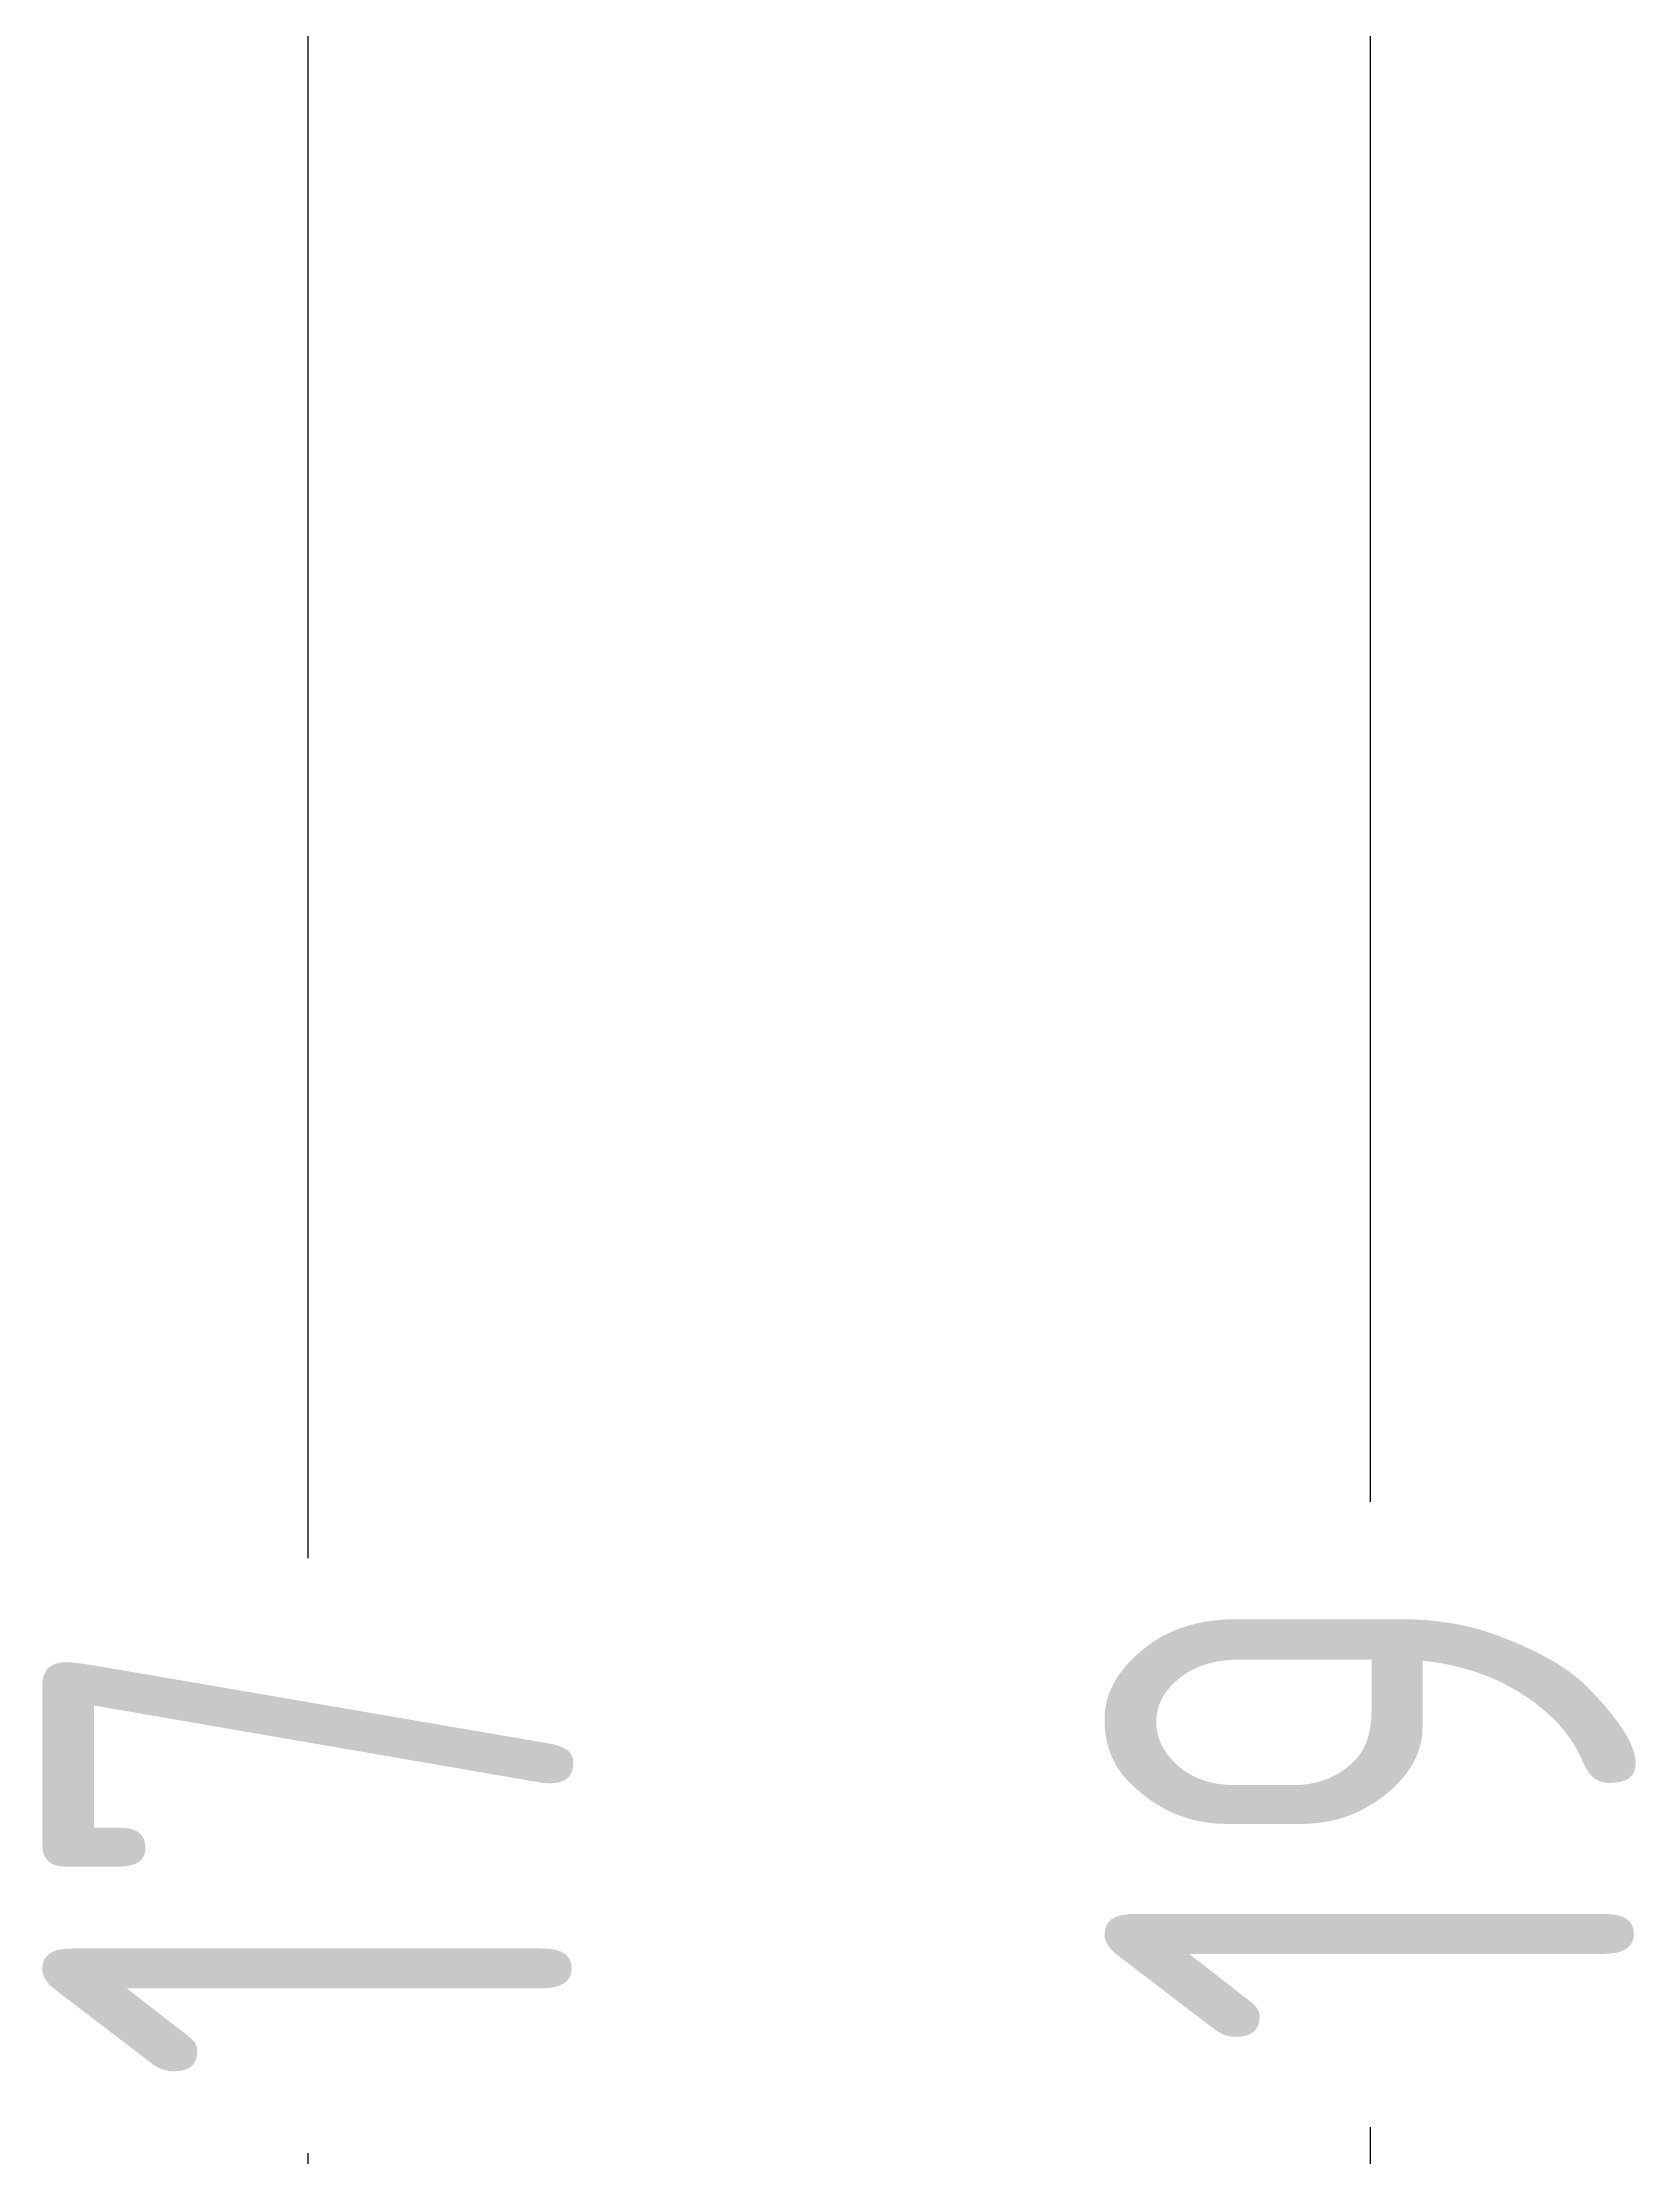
# Model space of a CAD drawing. Header units: inches. Extents: x -8 to 631, y 1 to 481.
# Drawn here: x 197.34 to 212.34, y 185.06 to 204.98 of the extents above; entities that cross this region are included whole.
import ezdxf
from ezdxf.enums import TextEntityAlignment as Align

# ---------------------------------------------------------------- set-up
doc = ezdxf.new("R2010")
doc.units = ezdxf.units.IN
doc.header["$MEASUREMENT"] = 0
doc.layers.add('BLK_12_THHN', color=7, linetype='Continuous')
doc.layers.add('WIRENO', color=72, linetype='Continuous')
doc.styles.add('WD_IEC', font='ISOCP2.shx', dxfattribs={"width": 0.9, "height": 4})

# ---------------------------------------------------------------- blocks, each defined once
blk = doc.blocks.new('WD_WNV1')
at = {"style": 'WD_IEC', "width": 0.8}
blk.add_attdef('WIRENO', text='', height=2.5, rotation=90, dxfattribs=at).set_placement((0, 0), align=Align.MIDDLE_CENTER)
at = {"style": 'WD_IEC', "flags": 1}
for tag, p in [('X2TERM01', (0, 1)), ('X8TERM01', (0, -1))]:
    blk.add_attdef(tag, p, '', height=0.2, dxfattribs=at)
at = {"style": 'WD_IEC'}
for tag, p in [('X2_TINY_DOT_DONT_REMOVE', (0, 1)), ('X8_TINY_DOT_DONT_REMOVE', (0, -1))]:
    blk.add_attdef(tag, p, '', height=0.002, dxfattribs=at)
at = {"style": 'WD_IEC', "flags": 1}
for tag, p in [('W01USER', (0, 0.75)), ('W02USER', (0, 0.625)), ('W03USER', (0, 0.5)), ('W04USER', (0, 0.375)), ('W05USER', (0, 0.25)), ('W06USER', (0, 0.125)), ('W07USER', (0, 0)), ('W08USER', (0, -0.125)), ('W09USER', (0, -0.25)), ('W10USER', (0, -0.375))]:
    blk.add_attdef(tag, text='', height=0.08, dxfattribs=at).set_placement(p, align=Align.CENTER)

msp = doc.modelspace()

# ---------------------------------------------------------------- linework, layer by layer
at = {"layer": 'BLK_12_THHN'}
for p, q in [((199.842, 221.888), (199.842, 190.706)), ((209.842, 221.888), (209.842, 191.239)), ((209.842, 185.353), (209.842, 154.704)), ((199.842, 185.106), (199.842, 153.924))]:
    msp.add_line(p, q, dxfattribs=at)

# ---------------------------------------------------------------- block references
at = {"layer": 'WIRENO'}
ref = msp.add_blockref('WD_WNV1', (209.842, 188.296), dxfattribs=dict(at, xscale=2, yscale=2, zscale=2))
ref.add_attrib('X8_TINY_DOT_DONT_REMOVE', '.', (209.842, 185.353), dxfattribs={"layer": '0', "height": 0.004, "style": 'WD_IEC'})
ref.add_attrib('X2_TINY_DOT_DONT_REMOVE', '.', (209.842, 191.239), dxfattribs={"layer": '0', "height": 0.004, "style": 'WD_IEC'})
ref.add_attrib('WIRENO', '19', dxfattribs={"height": 5, "rotation": 90, "style": 'WD_IEC', "width": 0.8}).set_placement((209.842, 188.296), align=Align.MIDDLE_CENTER)
ref = msp.add_blockref('WD_WNV1', (199.842, 187.906), dxfattribs=dict(at, xscale=2, yscale=2, zscale=2))
ref.add_attrib('X8_TINY_DOT_DONT_REMOVE', '.', (199.842, 185.106), dxfattribs={"layer": '0', "height": 0.004, "style": 'WD_IEC'})
ref.add_attrib('X2_TINY_DOT_DONT_REMOVE', '.', (199.842, 190.706), dxfattribs={"layer": '0', "height": 0.004, "style": 'WD_IEC'})
ref.add_attrib('WIRENO', '17', dxfattribs={"height": 5, "rotation": 90, "style": 'WD_IEC', "width": 0.8}).set_placement((199.842, 187.906), align=Align.MIDDLE_CENTER)

doc.saveas('drawing.dxf')
